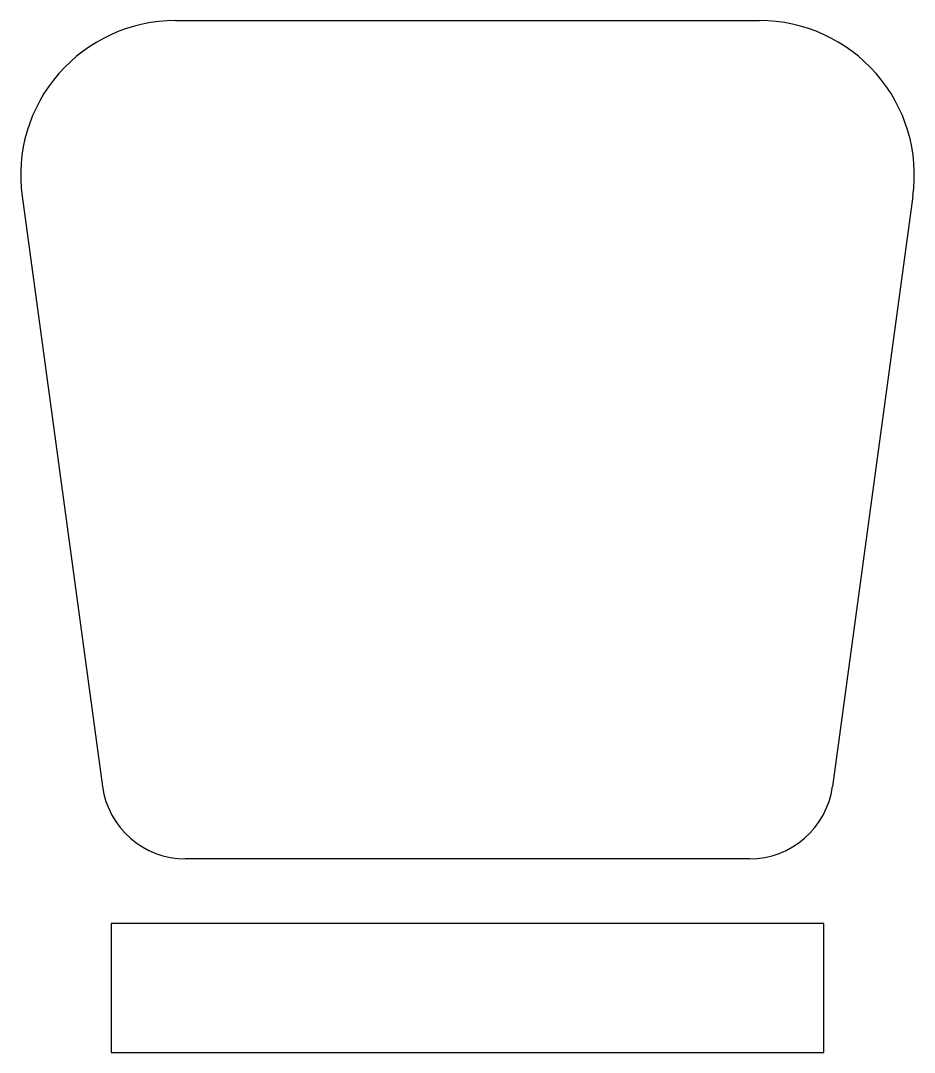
# Model space of a CAD drawing. Header units: inches. Extents: x -8.7 to 8.7, y 0 to 20.
import ezdxf

# ---------------------------------------------------------------- set-up
doc = ezdxf.new("R2010")
doc.units = ezdxf.units.IN
doc.header["$LTSCALE"] = 0.5
doc.header["$MEASUREMENT"] = 0

msp = doc.modelspace()

# ---------------------------------------------------------------- linework, layer by layer
for p, q in [((-5.66, 20), (5.66, 20)), ((-8.632, 16.595), (-7.073, 5.156)), ((8.632, 16.595), (7.073, 5.156)), ((5.463, 3.75), (-5.463, 3.75))]:
    msp.add_line(p, q)
msp.add_lwpolyline([(-6.906, 0), (6.906, 0), (6.906, 2.5), (-6.906, 2.5)], close=True)
for centre, radius, start, end in [((5.66, 17), 3, 352.2382, 90), ((-5.66, 17), 3, 90, 187.7618), ((-5.463, 5.375), 1.625, 187.7618, 270), ((5.463, 5.375), 1.625, 270, 352.2382)]:
    msp.add_arc(centre, radius, start, end)

doc.saveas('drawing.dxf')
